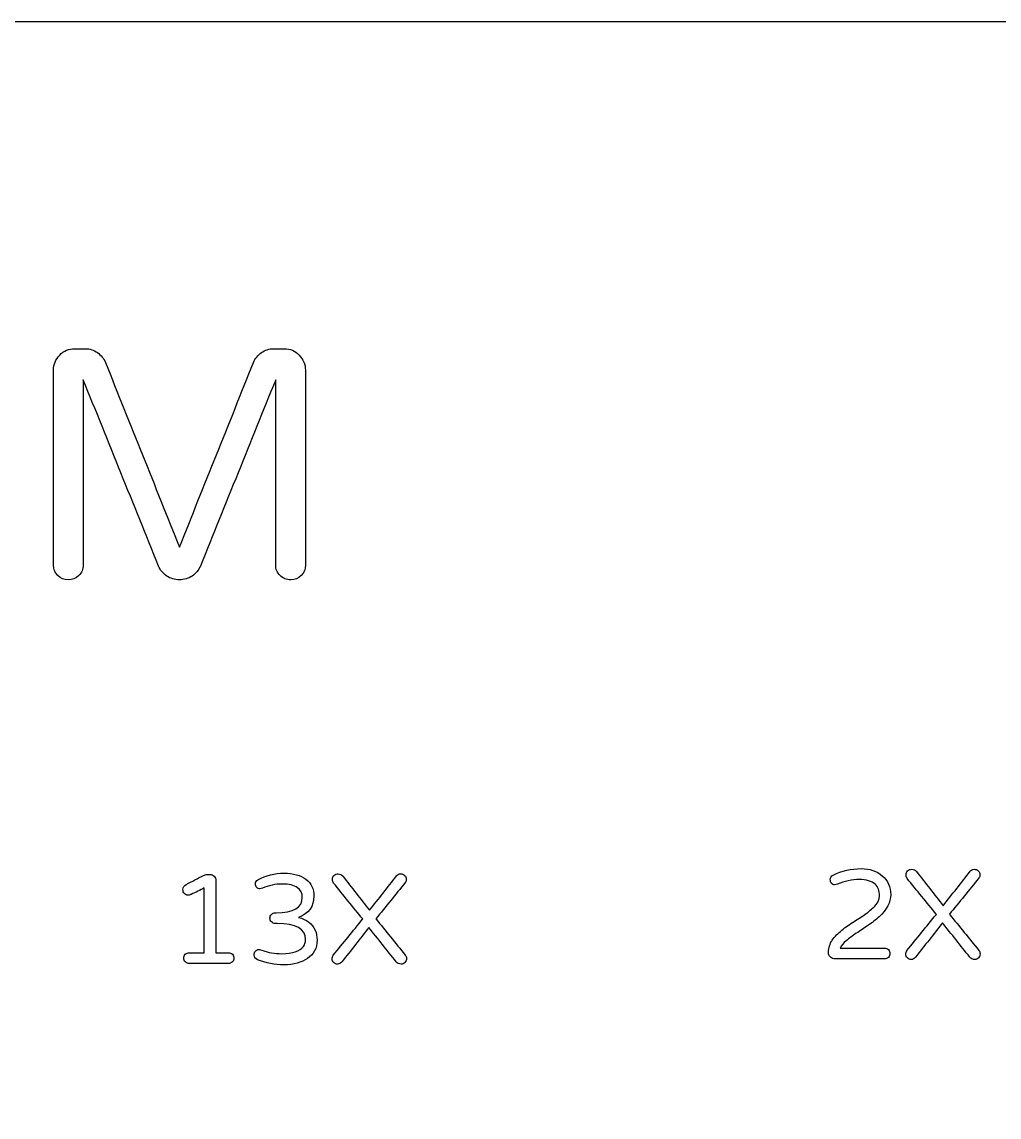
# Model space of a CAD drawing. Header units: inches. Extents: x -336 to 536, y -147 to 347.
# Drawn here: x 117.1 to 332.2, y 105.9 to 346.8 of the extents above; entities that cross this region are included whole.
import ezdxf

# ---------------------------------------------------------------- set-up
doc = ezdxf.new("R2010")
doc.units = ezdxf.units.IN
doc.header["$MEASUREMENT"] = 0
doc.layers.add('Default', color=7, linetype='Continuous')

# ---------------------------------------------------------------- blocks, each defined once
blk = doc.blocks.new('block 2')
at = {"layer": 'Default', "color": 18, "lineweight": 25, "true_color": 0x000000}
blk.add_open_spline([(178.12, 273.54), (179.03, 272.61), (179.49, 271.5), (179.49, 270.21)], degree=3, dxfattribs=at)
blk = doc.blocks.new('block 3')
at = {"layer": 'Default', "color": 18, "lineweight": 25, "true_color": 0x000000}
blk.add_open_spline([(179.49, 270.21), (179.49, 255.92), (179.49, 241.63), (179.49, 227.34)], degree=3, dxfattribs=at)
blk = doc.blocks.new('block 4')
at = {"layer": 'Default', "color": 18, "lineweight": 25, "true_color": 0x000000}
blk.add_open_spline([(179.49, 227.34), (179.49, 226.43), (179.18, 225.66), (178.55, 225.04)], degree=3, dxfattribs=at)
blk = doc.blocks.new('block 5')
at = {"layer": 'Default', "color": 18, "lineweight": 25, "true_color": 0x000000}
blk.add_open_spline([(178.55, 225.04), (177.93, 224.42), (177.17, 224.11), (176.26, 224.11)], degree=3, dxfattribs=at)
blk = doc.blocks.new('block 6')
at = {"layer": 'Default', "color": 18, "lineweight": 25, "true_color": 0x000000}
blk.add_open_spline([(176.26, 224.11), (175.35, 224.11), (174.57, 224.42), (173.92, 225.04)], degree=3, dxfattribs=at)
blk = doc.blocks.new('block 7')
at = {"layer": 'Default', "color": 18, "lineweight": 25, "true_color": 0x000000}
blk.add_open_spline([(173.92, 225.04), (173.28, 225.66), (172.95, 226.43), (172.95, 227.34)], degree=3, dxfattribs=at)
blk = doc.blocks.new('block 8')
at = {"layer": 'Default', "color": 18, "lineweight": 25, "true_color": 0x000000}
blk.add_open_spline([(172.95, 227.34), (172.95, 240.93), (172.95, 254.53), (172.95, 268.12)], degree=3, dxfattribs=at)
blk = doc.blocks.new('block 9')
at = {"layer": 'Default', "color": 18, "lineweight": 25, "true_color": 0x000000}
blk.add_open_spline([(172.95, 268.12), (167.42, 254.46), (161.9, 240.79), (156.37, 227.12)], degree=3, dxfattribs=at)
blk = doc.blocks.new('block 10')
at = {"layer": 'Default', "color": 18, "lineweight": 25, "true_color": 0x000000}
blk.add_open_spline([(156.37, 227.12), (155.98, 226.22), (155.39, 225.49), (154.57, 224.93)], degree=3, dxfattribs=at)
blk = doc.blocks.new('block 11')
at = {"layer": 'Default', "color": 18, "lineweight": 25, "true_color": 0x000000}
blk.add_open_spline([(154.57, 224.93), (153.76, 224.38), (152.83, 224.11), (151.77, 224.11)], degree=3, dxfattribs=at)
blk = doc.blocks.new('block 12')
at = {"layer": 'Default', "color": 18, "lineweight": 25, "true_color": 0x000000}
blk.add_open_spline([(151.77, 224.11), (150.72, 224.11), (149.79, 224.38), (148.97, 224.93)], degree=3, dxfattribs=at)
blk = doc.blocks.new('block 13')
at = {"layer": 'Default', "color": 18, "lineweight": 25, "true_color": 0x000000}
blk.add_open_spline([(148.97, 224.93), (148.16, 225.49), (147.56, 226.22), (147.18, 227.12)], degree=3, dxfattribs=at)
blk = doc.blocks.new('block 14')
at = {"layer": 'Default', "color": 18, "lineweight": 25, "true_color": 0x000000}
blk.add_open_spline([(147.18, 227.12), (141.65, 240.79), (136.12, 254.46), (130.59, 268.12)], degree=3, dxfattribs=at)
blk = doc.blocks.new('block 15')
at = {"layer": 'Default', "color": 18, "lineweight": 25, "true_color": 0x000000}
blk.add_open_spline([(130.59, 268.12), (130.59, 254.53), (130.59, 240.93), (130.59, 227.34)], degree=3, dxfattribs=at)
blk = doc.blocks.new('block 16')
at = {"layer": 'Default', "color": 18, "lineweight": 25, "true_color": 0x000000}
blk.add_open_spline([(130.59, 227.34), (130.59, 226.43), (130.27, 225.66), (129.62, 225.04)], degree=3, dxfattribs=at)
blk = doc.blocks.new('block 17')
at = {"layer": 'Default', "color": 18, "lineweight": 25, "true_color": 0x000000}
blk.add_open_spline([(129.62, 225.04), (128.98, 224.42), (128.2, 224.11), (127.29, 224.11)], degree=3, dxfattribs=at)
blk = doc.blocks.new('block 18')
at = {"layer": 'Default', "color": 18, "lineweight": 25, "true_color": 0x000000}
blk.add_open_spline([(127.29, 224.11), (126.38, 224.11), (125.61, 224.42), (124.99, 225.04)], degree=3, dxfattribs=at)
blk = doc.blocks.new('block 19')
at = {"layer": 'Default', "color": 18, "lineweight": 25, "true_color": 0x000000}
blk.add_open_spline([(124.99, 225.04), (124.37, 225.66), (124.06, 226.43), (124.06, 227.34)], degree=3, dxfattribs=at)
blk = doc.blocks.new('block 20')
at = {"layer": 'Default', "color": 18, "lineweight": 25, "true_color": 0x000000}
blk.add_open_spline([(124.06, 227.34), (124.06, 241.63), (124.06, 255.92), (124.06, 270.21)], degree=3, dxfattribs=at)
blk = doc.blocks.new('block 21')
at = {"layer": 'Default', "color": 18, "lineweight": 25, "true_color": 0x000000}
blk.add_open_spline([(124.06, 270.21), (124.06, 271.5), (124.51, 272.61), (125.42, 273.54)], degree=3, dxfattribs=at)
blk = doc.blocks.new('block 22')
at = {"layer": 'Default', "color": 18, "lineweight": 25, "true_color": 0x000000}
blk.add_open_spline([(125.42, 273.54), (126.33, 274.48), (127.43, 274.94), (128.72, 274.94)], degree=3, dxfattribs=at)
blk = doc.blocks.new('block 23')
at = {"layer": 'Default', "color": 18, "lineweight": 25, "true_color": 0x000000}
blk.add_open_spline([(128.72, 274.94), (129.51, 274.94), (130.3, 274.94), (131.09, 274.94)], degree=3, dxfattribs=at)
blk = doc.blocks.new('block 24')
at = {"layer": 'Default', "color": 18, "lineweight": 25, "true_color": 0x000000}
blk.add_open_spline([(131.09, 274.94), (132.05, 274.94), (132.92, 274.66), (133.71, 274.08)], degree=3, dxfattribs=at)
blk = doc.blocks.new('block 25')
at = {"layer": 'Default', "color": 18, "lineweight": 25, "true_color": 0x000000}
blk.add_open_spline([(133.71, 274.08), (134.5, 273.51), (135.09, 272.79), (135.47, 271.93)], degree=3, dxfattribs=at)
blk = doc.blocks.new('block 26')
at = {"layer": 'Default', "color": 18, "lineweight": 25, "true_color": 0x000000}
blk.add_open_spline([(135.47, 271.93), (140.91, 258.38), (146.34, 244.84), (151.77, 231.29)], degree=3, dxfattribs=at)
blk = doc.blocks.new('block 27')
at = {"layer": 'Default', "color": 18, "lineweight": 25, "true_color": 0x000000}
blk.add_open_spline([(151.77, 231.29), (157.2, 244.84), (162.64, 258.38), (168.07, 271.93)], degree=3, dxfattribs=at)
blk = doc.blocks.new('block 28')
at = {"layer": 'Default', "color": 18, "lineweight": 25, "true_color": 0x000000}
blk.add_open_spline([(168.07, 271.93), (168.45, 272.79), (169.04, 273.51), (169.83, 274.08)], degree=3, dxfattribs=at)
blk = doc.blocks.new('block 29')
at = {"layer": 'Default', "color": 18, "lineweight": 25, "true_color": 0x000000}
blk.add_open_spline([(169.83, 274.08), (170.62, 274.66), (171.49, 274.94), (172.45, 274.94)], degree=3, dxfattribs=at)
blk = doc.blocks.new('block 30')
at = {"layer": 'Default', "color": 18, "lineweight": 25, "true_color": 0x000000}
blk.add_open_spline([(172.45, 274.94), (173.24, 274.94), (174.03, 274.94), (174.82, 274.94)], degree=3, dxfattribs=at)
blk = doc.blocks.new('block 31')
at = {"layer": 'Default', "color": 18, "lineweight": 25, "true_color": 0x000000}
blk.add_open_spline([(174.82, 274.94), (176.11, 274.94), (177.21, 274.48), (178.12, 273.54)], degree=3, dxfattribs=at)
blk = doc.blocks.new('block 100')
at = {"layer": 'Default', "color": 18, "lineweight": 25, "true_color": 0x000000}
blk.add_open_spline([(163.42, 141.72), (163.66, 141.49), (163.77, 141.2), (163.77, 140.87)], degree=3, dxfattribs=at)
blk = doc.blocks.new('block 101')
at = {"layer": 'Default', "color": 18, "lineweight": 25, "true_color": 0x000000}
blk.add_open_spline([(163.77, 140.87), (163.77, 140.53), (163.66, 140.25), (163.42, 140.03)], degree=3, dxfattribs=at)
blk = doc.blocks.new('block 102')
at = {"layer": 'Default', "color": 18, "lineweight": 25, "true_color": 0x000000}
blk.add_open_spline([(163.42, 140.03), (163.19, 139.8), (162.9, 139.69), (162.57, 139.69)], degree=3, dxfattribs=at)
blk = doc.blocks.new('block 103')
at = {"layer": 'Default', "color": 18, "lineweight": 25, "true_color": 0x000000}
blk.add_open_spline([(162.57, 139.69), (159.68, 139.69), (156.79, 139.69), (153.9, 139.69)], degree=3, dxfattribs=at)
blk = doc.blocks.new('block 104')
at = {"layer": 'Default', "color": 18, "lineweight": 25, "true_color": 0x000000}
blk.add_open_spline([(153.9, 139.69), (153.56, 139.69), (153.28, 139.8), (153.06, 140.03)], degree=3, dxfattribs=at)
blk = doc.blocks.new('block 105')
at = {"layer": 'Default', "color": 18, "lineweight": 25, "true_color": 0x000000}
blk.add_open_spline([(153.06, 140.03), (152.83, 140.25), (152.72, 140.53), (152.72, 140.87)], degree=3, dxfattribs=at)
blk = doc.blocks.new('block 106')
at = {"layer": 'Default', "color": 18, "lineweight": 25, "true_color": 0x000000}
blk.add_open_spline([(152.72, 140.87), (152.72, 141.2), (152.83, 141.49), (153.06, 141.72)], degree=3, dxfattribs=at)
blk = doc.blocks.new('block 107')
at = {"layer": 'Default', "color": 18, "lineweight": 25, "true_color": 0x000000}
blk.add_open_spline([(153.06, 141.72), (153.28, 141.96), (153.56, 142.07), (153.9, 142.07)], degree=3, dxfattribs=at)
blk = doc.blocks.new('block 108')
at = {"layer": 'Default', "color": 18, "lineweight": 25, "true_color": 0x000000}
blk.add_open_spline([(153.9, 142.07), (155.01, 142.07), (156.13, 142.07), (157.24, 142.07)], degree=3, dxfattribs=at)
blk = doc.blocks.new('block 109')
at = {"layer": 'Default', "color": 18, "lineweight": 25, "true_color": 0x000000}
blk.add_open_spline([(157.24, 142.07), (157.24, 146.81), (157.24, 151.56), (157.24, 156.3)], degree=3, dxfattribs=at)
blk = doc.blocks.new('block 110')
at = {"layer": 'Default', "color": 18, "lineweight": 25, "true_color": 0x000000}
blk.add_open_spline([(157.24, 156.3), (156.28, 155.83), (155.33, 155.36), (154.38, 154.89)], degree=3, dxfattribs=at)
blk = doc.blocks.new('block 111')
at = {"layer": 'Default', "color": 18, "lineweight": 25, "true_color": 0x000000}
blk.add_open_spline([(154.38, 154.89), (154.28, 154.86), (154.19, 154.82), (154.1, 154.78)], degree=3, dxfattribs=at)
blk = doc.blocks.new('block 112')
at = {"layer": 'Default', "color": 18, "lineweight": 25, "true_color": 0x000000}
blk.add_open_spline([(154.1, 154.78), (154, 154.74), (153.83, 154.72), (153.58, 154.72)], degree=3, dxfattribs=at)
blk = doc.blocks.new('block 113')
at = {"layer": 'Default', "color": 18, "lineweight": 25, "true_color": 0x000000}
blk.add_open_spline([(153.58, 154.72), (153.33, 154.72), (153.09, 154.84), (152.86, 155.06)], degree=3, dxfattribs=at)
blk = doc.blocks.new('block 114')
at = {"layer": 'Default', "color": 18, "lineweight": 25, "true_color": 0x000000}
blk.add_open_spline([(152.86, 155.06), (152.64, 155.29), (152.53, 155.62), (152.53, 156.06)], degree=3, dxfattribs=at)
blk = doc.blocks.new('block 115')
at = {"layer": 'Default', "color": 18, "lineweight": 25, "true_color": 0x000000}
blk.add_open_spline([(152.53, 156.06), (152.53, 156.5), (152.77, 156.84), (153.25, 157.08)], degree=3, dxfattribs=at)
blk = doc.blocks.new('block 116')
at = {"layer": 'Default', "color": 18, "lineweight": 25, "true_color": 0x000000}
blk.add_open_spline([(153.25, 157.08), (154.53, 157.75), (155.8, 158.41), (157.07, 159.07)], degree=3, dxfattribs=at)
blk = doc.blocks.new('block 117')
at = {"layer": 'Default', "color": 18, "lineweight": 25, "true_color": 0x000000}
blk.add_open_spline([(157.07, 159.07), (157.33, 159.2), (157.59, 159.27), (157.86, 159.27)], degree=3, dxfattribs=at)
blk = doc.blocks.new('block 118')
at = {"layer": 'Default', "color": 18, "lineweight": 25, "true_color": 0x000000}
blk.add_open_spline([(157.86, 159.27), (158.05, 159.27), (158.25, 159.27), (158.44, 159.27)], degree=3, dxfattribs=at)
blk = doc.blocks.new('block 119')
at = {"layer": 'Default', "color": 18, "lineweight": 25, "true_color": 0x000000}
blk.add_open_spline([(158.44, 159.27), (158.82, 159.27), (159.14, 159.14), (159.4, 158.88)], degree=3, dxfattribs=at)
blk = doc.blocks.new('block 120')
at = {"layer": 'Default', "color": 18, "lineweight": 25, "true_color": 0x000000}
blk.add_open_spline([(159.4, 158.88), (159.66, 158.61), (159.79, 158.3), (159.79, 157.92)], degree=3, dxfattribs=at)
blk = doc.blocks.new('block 121')
at = {"layer": 'Default', "color": 18, "lineweight": 25, "true_color": 0x000000}
blk.add_open_spline([(159.79, 157.92), (159.79, 152.64), (159.79, 147.36), (159.79, 142.07)], degree=3, dxfattribs=at)
blk = doc.blocks.new('block 122')
at = {"layer": 'Default', "color": 18, "lineweight": 25, "true_color": 0x000000}
blk.add_open_spline([(159.79, 142.07), (160.72, 142.07), (161.64, 142.07), (162.57, 142.07)], degree=3, dxfattribs=at)
blk = doc.blocks.new('block 123')
at = {"layer": 'Default', "color": 18, "lineweight": 25, "true_color": 0x000000}
blk.add_open_spline([(162.57, 142.07), (162.9, 142.07), (163.19, 141.96), (163.42, 141.72)], degree=3, dxfattribs=at)
blk = doc.blocks.new('block 124')
at = {"layer": 'Default', "color": 18, "lineweight": 25, "true_color": 0x000000}
blk.add_open_spline([(181.36, 154.5), (181.36, 152.24), (180.23, 150.68), (177.97, 149.82)], degree=3, dxfattribs=at)
blk = doc.blocks.new('block 125')
at = {"layer": 'Default', "color": 18, "lineweight": 25, "true_color": 0x000000}
blk.add_open_spline([(177.97, 149.82), (179.74, 149.39), (180.97, 148.45), (181.64, 147.01)], degree=3, dxfattribs=at)
blk = doc.blocks.new('block 126')
at = {"layer": 'Default', "color": 18, "lineweight": 25, "true_color": 0x000000}
blk.add_open_spline([(181.64, 147.01), (181.92, 146.41), (182.06, 145.67), (182.06, 144.8)], degree=3, dxfattribs=at)
blk = doc.blocks.new('block 127')
at = {"layer": 'Default', "color": 18, "lineweight": 25, "true_color": 0x000000}
blk.add_open_spline([(182.06, 144.8), (182.06, 143.92), (181.88, 143.14), (181.5, 142.47)], degree=3, dxfattribs=at)
blk = doc.blocks.new('block 128')
at = {"layer": 'Default', "color": 18, "lineweight": 25, "true_color": 0x000000}
blk.add_open_spline([(181.5, 142.47), (181.13, 141.79), (180.61, 141.23), (179.96, 140.78)], degree=3, dxfattribs=at)
blk = doc.blocks.new('block 129')
at = {"layer": 'Default', "color": 18, "lineweight": 25, "true_color": 0x000000}
blk.add_open_spline([(179.96, 140.78), (178.63, 139.87), (176.91, 139.41), (174.8, 139.41)], degree=3, dxfattribs=at)
blk = doc.blocks.new('block 130')
at = {"layer": 'Default', "color": 18, "lineweight": 25, "true_color": 0x000000}
blk.add_open_spline([(174.8, 139.41), (172.74, 139.41), (170.79, 139.78), (168.94, 140.53)], degree=3, dxfattribs=at)
blk = doc.blocks.new('block 131')
at = {"layer": 'Default', "color": 18, "lineweight": 25, "true_color": 0x000000}
blk.add_open_spline([(168.94, 140.53), (168.45, 140.76), (168.21, 141.11), (168.21, 141.6)], degree=3, dxfattribs=at)
blk = doc.blocks.new('block 132')
at = {"layer": 'Default', "color": 18, "lineweight": 25, "true_color": 0x000000}
blk.add_open_spline([(168.21, 141.6), (168.21, 141.9), (168.31, 142.17), (168.51, 142.41)], degree=3, dxfattribs=at)
blk = doc.blocks.new('block 133')
at = {"layer": 'Default', "color": 18, "lineweight": 25, "true_color": 0x000000}
blk.add_open_spline([(168.51, 142.41), (168.72, 142.65), (168.95, 142.78), (169.2, 142.78)], degree=3, dxfattribs=at)
blk = doc.blocks.new('block 134')
at = {"layer": 'Default', "color": 18, "lineweight": 25, "true_color": 0x000000}
blk.add_open_spline([(169.2, 142.78), (169.45, 142.78), (169.77, 142.7), (170.14, 142.55)], degree=3, dxfattribs=at)
blk = doc.blocks.new('block 135')
at = {"layer": 'Default', "color": 18, "lineweight": 25, "true_color": 0x000000}
blk.add_open_spline([(170.14, 142.55), (171.3, 142.08), (172.69, 141.85), (174.32, 141.85)], degree=3, dxfattribs=at)
blk = doc.blocks.new('block 136')
at = {"layer": 'Default', "color": 18, "lineweight": 25, "true_color": 0x000000}
blk.add_open_spline([(174.32, 141.85), (176.66, 141.85), (178.24, 142.38), (179.06, 143.45)], degree=3, dxfattribs=at)
blk = doc.blocks.new('block 137')
at = {"layer": 'Default', "color": 18, "lineweight": 25, "true_color": 0x000000}
blk.add_open_spline([(179.06, 143.45), (179.36, 143.84), (179.51, 144.35), (179.51, 144.96)], degree=3, dxfattribs=at)
blk = doc.blocks.new('block 138')
at = {"layer": 'Default', "color": 18, "lineweight": 25, "true_color": 0x000000}
blk.add_open_spline([(179.51, 144.96), (179.51, 147.32), (177.44, 148.5), (173.31, 148.5)], degree=3, dxfattribs=at)
blk = doc.blocks.new('block 139')
at = {"layer": 'Default', "color": 18, "lineweight": 25, "true_color": 0x000000}
blk.add_open_spline([(173.31, 148.5), (173.16, 148.5), (173.01, 148.5), (172.86, 148.5)], degree=3, dxfattribs=at)
blk = doc.blocks.new('block 140')
at = {"layer": 'Default', "color": 18, "lineweight": 25, "true_color": 0x000000}
blk.add_open_spline([(172.86, 148.5), (172.54, 148.5), (172.27, 148.61), (172.03, 148.85)], degree=3, dxfattribs=at)
blk = doc.blocks.new('block 141')
at = {"layer": 'Default', "color": 18, "lineweight": 25, "true_color": 0x000000}
blk.add_open_spline([(172.03, 148.85), (171.8, 149.08), (171.68, 149.36), (171.68, 149.68)], degree=3, dxfattribs=at)
blk = doc.blocks.new('block 142')
at = {"layer": 'Default', "color": 18, "lineweight": 25, "true_color": 0x000000}
blk.add_open_spline([(171.68, 149.68), (171.68, 149.99), (171.8, 150.27), (172.03, 150.5)], degree=3, dxfattribs=at)
blk = doc.blocks.new('block 143')
at = {"layer": 'Default', "color": 18, "lineweight": 25, "true_color": 0x000000}
blk.add_open_spline([(172.03, 150.5), (172.27, 150.74), (172.54, 150.85), (172.86, 150.85)], degree=3, dxfattribs=at)
blk = doc.blocks.new('block 144')
at = {"layer": 'Default', "color": 18, "lineweight": 25, "true_color": 0x000000}
blk.add_open_spline([(172.86, 150.85), (172.92, 150.85), (172.97, 150.85), (173.03, 150.85)], degree=3, dxfattribs=at)
blk = doc.blocks.new('block 145')
at = {"layer": 'Default', "color": 18, "lineweight": 25, "true_color": 0x000000}
blk.add_open_spline([(173.03, 150.85), (176.88, 150.85), (178.81, 151.99), (178.81, 154.25)], degree=3, dxfattribs=at)
blk = doc.blocks.new('block 146')
at = {"layer": 'Default', "color": 18, "lineweight": 25, "true_color": 0x000000}
blk.add_open_spline([(178.81, 154.25), (178.81, 155.13), (178.45, 155.83), (177.73, 156.37)], degree=3, dxfattribs=at)
blk = doc.blocks.new('block 147')
at = {"layer": 'Default', "color": 18, "lineweight": 25, "true_color": 0x000000}
blk.add_open_spline([(177.73, 156.37), (177.01, 156.9), (175.89, 157.17), (174.38, 157.17)], degree=3, dxfattribs=at)
blk = doc.blocks.new('block 148')
at = {"layer": 'Default', "color": 18, "lineweight": 25, "true_color": 0x000000}
blk.add_open_spline([(174.38, 157.17), (172.84, 157.17), (171.39, 156.86), (170.03, 156.24)], degree=3, dxfattribs=at)
blk = doc.blocks.new('block 149')
at = {"layer": 'Default', "color": 18, "lineweight": 25, "true_color": 0x000000}
blk.add_open_spline([(170.03, 156.24), (169.88, 156.16), (169.69, 156.13), (169.45, 156.13)], degree=3, dxfattribs=at)
blk = doc.blocks.new('block 150')
at = {"layer": 'Default', "color": 18, "lineweight": 25, "true_color": 0x000000}
blk.add_open_spline([(169.45, 156.13), (169.22, 156.13), (169, 156.22), (168.79, 156.41)], degree=3, dxfattribs=at)
blk = doc.blocks.new('block 151')
at = {"layer": 'Default', "color": 18, "lineweight": 25, "true_color": 0x000000}
blk.add_open_spline([(168.79, 156.41), (168.59, 156.59), (168.49, 156.88), (168.49, 157.25)], degree=3, dxfattribs=at)
blk = doc.blocks.new('block 152')
at = {"layer": 'Default', "color": 18, "lineweight": 25, "true_color": 0x000000}
blk.add_open_spline([(168.49, 157.25), (168.49, 157.62), (168.67, 157.91), (169.05, 158.12)], degree=3, dxfattribs=at)
blk = doc.blocks.new('block 153')
at = {"layer": 'Default', "color": 18, "lineweight": 25, "true_color": 0x000000}
blk.add_open_spline([(169.05, 158.12), (170.81, 159.07), (172.71, 159.55), (174.77, 159.55)], degree=3, dxfattribs=at)
blk = doc.blocks.new('block 154')
at = {"layer": 'Default', "color": 18, "lineweight": 25, "true_color": 0x000000}
blk.add_open_spline([(174.77, 159.55), (176.83, 159.55), (178.44, 159.11), (179.61, 158.23)], degree=3, dxfattribs=at)
blk = doc.blocks.new('block 155')
at = {"layer": 'Default', "color": 18, "lineweight": 25, "true_color": 0x000000}
blk.add_open_spline([(179.61, 158.23), (180.78, 157.35), (181.36, 156.11), (181.36, 154.5)], degree=3, dxfattribs=at)
blk = doc.blocks.new('block 156')
at = {"layer": 'Default', "color": 18, "lineweight": 25, "true_color": 0x000000}
blk.add_open_spline([(201.47, 141.54), (201.64, 141.34), (201.73, 141.08), (201.73, 140.77)], degree=3, dxfattribs=at)
blk = doc.blocks.new('block 157')
at = {"layer": 'Default', "color": 18, "lineweight": 25, "true_color": 0x000000}
blk.add_open_spline([(201.73, 140.77), (201.73, 140.46), (201.61, 140.18), (201.39, 139.93)], degree=3, dxfattribs=at)
blk = doc.blocks.new('block 158')
at = {"layer": 'Default', "color": 18, "lineweight": 25, "true_color": 0x000000}
blk.add_open_spline([(201.39, 139.93), (201.17, 139.68), (200.9, 139.55), (200.6, 139.55)], degree=3, dxfattribs=at)
blk = doc.blocks.new('block 159')
at = {"layer": 'Default', "color": 18, "lineweight": 25, "true_color": 0x000000}
blk.add_open_spline([(200.6, 139.55), (200.1, 139.55), (199.72, 139.73), (199.45, 140.08)], degree=3, dxfattribs=at)
blk = doc.blocks.new('block 160')
at = {"layer": 'Default', "color": 18, "lineweight": 25, "true_color": 0x000000}
blk.add_open_spline([(199.45, 140.08), (197.45, 142.6), (195.45, 145.11), (193.45, 147.63)], degree=3, dxfattribs=at)
blk = doc.blocks.new('block 161')
at = {"layer": 'Default', "color": 18, "lineweight": 25, "true_color": 0x000000}
blk.add_open_spline([(193.45, 147.63), (191.48, 145.1), (189.51, 142.58), (187.53, 140.05)], degree=3, dxfattribs=at)
blk = doc.blocks.new('block 162')
at = {"layer": 'Default', "color": 18, "lineweight": 25, "true_color": 0x000000}
blk.add_open_spline([(187.53, 140.05), (187.25, 139.72), (186.94, 139.55), (186.59, 139.55)], degree=3, dxfattribs=at)
blk = doc.blocks.new('block 163')
at = {"layer": 'Default', "color": 18, "lineweight": 25, "true_color": 0x000000}
blk.add_open_spline([(186.59, 139.55), (186.25, 139.55), (185.96, 139.67), (185.72, 139.9)], degree=3, dxfattribs=at)
blk = doc.blocks.new('block 164')
at = {"layer": 'Default', "color": 18, "lineweight": 25, "true_color": 0x000000}
blk.add_open_spline([(185.72, 139.9), (185.49, 140.13), (185.37, 140.41), (185.37, 140.71)], degree=3, dxfattribs=at)
blk = doc.blocks.new('block 165')
at = {"layer": 'Default', "color": 18, "lineweight": 25, "true_color": 0x000000}
blk.add_open_spline([(185.37, 140.71), (185.37, 141.02), (185.46, 141.29), (185.63, 141.51)], degree=3, dxfattribs=at)
blk = doc.blocks.new('block 166')
at = {"layer": 'Default', "color": 18, "lineweight": 25, "true_color": 0x000000}
blk.add_open_spline([(185.63, 141.51), (187.79, 144.17), (189.94, 146.82), (192.1, 149.48)], degree=3, dxfattribs=at)
blk = doc.blocks.new('block 167')
at = {"layer": 'Default', "color": 18, "lineweight": 25, "true_color": 0x000000}
blk.add_open_spline([(192.1, 149.48), (189.96, 152.12), (187.82, 154.75), (185.68, 157.39)], degree=3, dxfattribs=at)
blk = doc.blocks.new('block 168')
at = {"layer": 'Default', "color": 18, "lineweight": 25, "true_color": 0x000000}
blk.add_open_spline([(185.68, 157.39), (185.51, 157.61), (185.43, 157.89), (185.43, 158.22)], degree=3, dxfattribs=at)
blk = doc.blocks.new('block 169')
at = {"layer": 'Default', "color": 18, "lineweight": 25, "true_color": 0x000000}
blk.add_open_spline([(185.43, 158.22), (185.43, 158.54), (185.55, 158.83), (185.78, 159.06)], degree=3, dxfattribs=at)
blk = doc.blocks.new('block 170')
at = {"layer": 'Default', "color": 18, "lineweight": 25, "true_color": 0x000000}
blk.add_open_spline([(185.78, 159.06), (186.01, 159.29), (186.33, 159.41), (186.73, 159.41)], degree=3, dxfattribs=at)
blk = doc.blocks.new('block 171')
at = {"layer": 'Default', "color": 18, "lineweight": 25, "true_color": 0x000000}
blk.add_open_spline([(186.73, 159.41), (187.14, 159.41), (187.46, 159.24), (187.7, 158.9)], degree=3, dxfattribs=at)
blk = doc.blocks.new('block 172')
at = {"layer": 'Default', "color": 18, "lineweight": 25, "true_color": 0x000000}
blk.add_open_spline([(187.7, 158.9), (189.67, 156.4), (191.65, 153.89), (193.62, 151.39)], degree=3, dxfattribs=at)
blk = doc.blocks.new('block 173')
at = {"layer": 'Default', "color": 18, "lineweight": 25, "true_color": 0x000000}
blk.add_open_spline([(193.62, 151.39), (195.59, 153.91), (197.57, 156.44), (199.54, 158.96)], degree=3, dxfattribs=at)
blk = doc.blocks.new('block 174')
at = {"layer": 'Default', "color": 18, "lineweight": 25, "true_color": 0x000000}
blk.add_open_spline([(199.54, 158.96), (199.74, 159.26), (200.03, 159.41), (200.41, 159.41)], degree=3, dxfattribs=at)
blk = doc.blocks.new('block 175')
at = {"layer": 'Default', "color": 18, "lineweight": 25, "true_color": 0x000000}
blk.add_open_spline([(200.41, 159.41), (200.78, 159.41), (201.09, 159.29), (201.33, 159.06)], degree=3, dxfattribs=at)
blk = doc.blocks.new('block 176')
at = {"layer": 'Default', "color": 18, "lineweight": 25, "true_color": 0x000000}
blk.add_open_spline([(201.33, 159.06), (201.58, 158.83), (201.7, 158.56), (201.7, 158.26)], degree=3, dxfattribs=at)
blk = doc.blocks.new('block 177')
at = {"layer": 'Default', "color": 18, "lineweight": 25, "true_color": 0x000000}
blk.add_open_spline([(201.7, 158.26), (201.7, 157.96), (201.62, 157.71), (201.47, 157.5)], degree=3, dxfattribs=at)
blk = doc.blocks.new('block 178')
at = {"layer": 'Default', "color": 18, "lineweight": 25, "true_color": 0x000000}
blk.add_open_spline([(201.47, 157.5), (199.31, 154.84), (197.15, 152.17), (194.99, 149.51)], degree=3, dxfattribs=at)
blk = doc.blocks.new('block 179')
at = {"layer": 'Default', "color": 18, "lineweight": 25, "true_color": 0x000000}
blk.add_open_spline([(194.99, 149.51), (197.15, 146.85), (199.31, 144.2), (201.47, 141.54)], degree=3, dxfattribs=at)
blk = doc.blocks.new('block 374')
at = {"layer": 'Default', "color": 18, "lineweight": 25, "true_color": 0x000000}
blk.add_lwpolyline([(-335.98, -147.17), (536.01, -147.17), (536.01, 346.84), (-335.98, 346.84), (-335.98, -147.17)], dxfattribs=at)
blk = doc.blocks.new('block 454')
at = {"layer": 'Default', "color": 18, "lineweight": 25, "true_color": 0x000000}
blk.add_open_spline([(307.79, 142.74), (308.03, 142.5), (308.14, 142.22), (308.14, 141.88)], degree=3, dxfattribs=at)
blk = doc.blocks.new('block 455')
at = {"layer": 'Default', "color": 18, "lineweight": 25, "true_color": 0x000000}
blk.add_open_spline([(308.14, 141.88), (308.14, 141.54), (308.03, 141.26), (307.79, 141.04)], degree=3, dxfattribs=at)
blk = doc.blocks.new('block 456')
at = {"layer": 'Default', "color": 18, "lineweight": 25, "true_color": 0x000000}
blk.add_open_spline([(307.79, 141.04), (307.56, 140.82), (307.27, 140.7), (306.94, 140.7)], degree=3, dxfattribs=at)
blk = doc.blocks.new('block 457')
at = {"layer": 'Default', "color": 18, "lineweight": 25, "true_color": 0x000000}
blk.add_open_spline([(306.94, 140.7), (303.33, 140.7), (299.72, 140.7), (296.11, 140.7)], degree=3, dxfattribs=at)
blk = doc.blocks.new('block 458')
at = {"layer": 'Default', "color": 18, "lineweight": 25, "true_color": 0x000000}
blk.add_open_spline([(296.11, 140.7), (295.68, 140.7), (295.32, 140.84), (295.04, 141.11)], degree=3, dxfattribs=at)
blk = doc.blocks.new('block 459')
at = {"layer": 'Default', "color": 18, "lineweight": 25, "true_color": 0x000000}
blk.add_open_spline([(295.04, 141.11), (294.76, 141.38), (294.62, 141.73), (294.62, 142.16)], degree=3, dxfattribs=at)
blk = doc.blocks.new('block 460')
at = {"layer": 'Default', "color": 18, "lineweight": 25, "true_color": 0x000000}
blk.add_open_spline([(294.62, 142.16), (294.62, 143.15), (294.9, 144.04), (295.45, 144.83)], degree=3, dxfattribs=at)
blk = doc.blocks.new('block 461')
at = {"layer": 'Default', "color": 18, "lineweight": 25, "true_color": 0x000000}
blk.add_open_spline([(295.45, 144.83), (296, 145.61), (296.69, 146.34), (297.53, 147.01)], degree=3, dxfattribs=at)
blk = doc.blocks.new('block 462')
at = {"layer": 'Default', "color": 18, "lineweight": 25, "true_color": 0x000000}
blk.add_open_spline([(297.53, 147.01), (298.36, 147.69), (299.26, 148.32), (300.23, 148.92)], degree=3, dxfattribs=at)
blk = doc.blocks.new('block 463')
at = {"layer": 'Default', "color": 18, "lineweight": 25, "true_color": 0x000000}
blk.add_open_spline([(300.23, 148.92), (301.2, 149.52), (302.11, 150.12), (302.94, 150.72)], degree=3, dxfattribs=at)
blk = doc.blocks.new('block 464')
at = {"layer": 'Default', "color": 18, "lineweight": 25, "true_color": 0x000000}
blk.add_open_spline([(302.94, 150.72), (303.77, 151.32), (304.46, 151.93), (305.01, 152.57)], degree=3, dxfattribs=at)
blk = doc.blocks.new('block 465')
at = {"layer": 'Default', "color": 18, "lineweight": 25, "true_color": 0x000000}
blk.add_open_spline([(305.01, 152.57), (305.57, 153.2), (305.84, 153.84), (305.84, 154.48)], degree=3, dxfattribs=at)
blk = doc.blocks.new('block 466')
at = {"layer": 'Default', "color": 18, "lineweight": 25, "true_color": 0x000000}
blk.add_open_spline([(305.84, 154.48), (305.84, 155.11), (305.76, 155.64), (305.6, 156.06)], degree=3, dxfattribs=at)
blk = doc.blocks.new('block 467')
at = {"layer": 'Default', "color": 18, "lineweight": 25, "true_color": 0x000000}
blk.add_open_spline([(305.6, 156.06), (305.44, 156.48), (305.2, 156.84), (304.86, 157.14)], degree=3, dxfattribs=at)
blk = doc.blocks.new('block 468')
at = {"layer": 'Default', "color": 18, "lineweight": 25, "true_color": 0x000000}
blk.add_open_spline([(304.86, 157.14), (304.11, 157.81), (302.96, 158.15), (301.41, 158.15)], degree=3, dxfattribs=at)
blk = doc.blocks.new('block 469')
at = {"layer": 'Default', "color": 18, "lineweight": 25, "true_color": 0x000000}
blk.add_open_spline([(301.41, 158.15), (299.75, 158.15), (298.15, 157.81), (296.61, 157.14)], degree=3, dxfattribs=at)
blk = doc.blocks.new('block 470')
at = {"layer": 'Default', "color": 18, "lineweight": 25, "true_color": 0x000000}
blk.add_open_spline([(296.61, 157.14), (296.43, 157.05), (296.21, 157), (295.97, 157)], degree=3, dxfattribs=at)
blk = doc.blocks.new('block 471')
at = {"layer": 'Default', "color": 18, "lineweight": 25, "true_color": 0x000000}
blk.add_open_spline([(295.97, 157), (295.73, 157), (295.51, 157.1), (295.31, 157.31)], degree=3, dxfattribs=at)
blk = doc.blocks.new('block 472')
at = {"layer": 'Default', "color": 18, "lineweight": 25, "true_color": 0x000000}
blk.add_open_spline([(295.31, 157.31), (295.11, 157.51), (295.01, 157.81), (295.01, 158.21)], degree=3, dxfattribs=at)
blk = doc.blocks.new('block 473')
at = {"layer": 'Default', "color": 18, "lineweight": 25, "true_color": 0x000000}
blk.add_open_spline([(295.01, 158.21), (295.01, 158.6), (295.22, 158.91), (295.63, 159.13)], degree=3, dxfattribs=at)
blk = doc.blocks.new('block 474')
at = {"layer": 'Default', "color": 18, "lineweight": 25, "true_color": 0x000000}
blk.add_open_spline([(295.63, 159.13), (297.54, 160.09), (299.62, 160.56), (301.86, 160.56)], degree=3, dxfattribs=at)
blk = doc.blocks.new('block 475')
at = {"layer": 'Default', "color": 18, "lineweight": 25, "true_color": 0x000000}
blk.add_open_spline([(301.86, 160.56), (303.69, 160.56), (305.22, 160.04), (306.43, 158.99)], degree=3, dxfattribs=at)
blk = doc.blocks.new('block 476')
at = {"layer": 'Default', "color": 18, "lineweight": 25, "true_color": 0x000000}
blk.add_open_spline([(306.43, 158.99), (307.68, 157.93), (308.31, 156.55), (308.31, 154.87)], degree=3, dxfattribs=at)
blk = doc.blocks.new('block 477')
at = {"layer": 'Default', "color": 18, "lineweight": 25, "true_color": 0x000000}
blk.add_open_spline([(308.31, 154.87), (308.31, 153.17), (307.46, 151.53), (305.76, 149.96)], degree=3, dxfattribs=at)
blk = doc.blocks.new('block 478')
at = {"layer": 'Default', "color": 18, "lineweight": 25, "true_color": 0x000000}
blk.add_open_spline([(305.76, 149.96), (305.01, 149.29), (304.19, 148.65), (303.3, 148.05)], degree=3, dxfattribs=at)
blk = doc.blocks.new('block 479')
at = {"layer": 'Default', "color": 18, "lineweight": 25, "true_color": 0x000000}
blk.add_open_spline([(303.3, 148.05), (302.42, 147.45), (301.56, 146.88), (300.74, 146.33)], degree=3, dxfattribs=at)
blk = doc.blocks.new('block 480')
at = {"layer": 'Default', "color": 18, "lineweight": 25, "true_color": 0x000000}
blk.add_open_spline([(300.74, 146.33), (299.91, 145.78), (299.18, 145.23), (298.52, 144.7)], degree=3, dxfattribs=at)
blk = doc.blocks.new('block 481')
at = {"layer": 'Default', "color": 18, "lineweight": 25, "true_color": 0x000000}
blk.add_open_spline([(298.52, 144.7), (297.87, 144.17), (297.42, 143.63), (297.17, 143.09)], degree=3, dxfattribs=at)
blk = doc.blocks.new('block 482')
at = {"layer": 'Default', "color": 18, "lineweight": 25, "true_color": 0x000000}
blk.add_open_spline([(297.17, 143.09), (300.43, 143.09), (303.68, 143.09), (306.94, 143.09)], degree=3, dxfattribs=at)
blk = doc.blocks.new('block 483')
at = {"layer": 'Default', "color": 18, "lineweight": 25, "true_color": 0x000000}
blk.add_open_spline([(306.94, 143.09), (307.27, 143.09), (307.56, 142.97), (307.79, 142.74)], degree=3, dxfattribs=at)
blk = doc.blocks.new('block 484')
at = {"layer": 'Default', "color": 18, "lineweight": 25, "true_color": 0x000000}
blk.add_open_spline([(327.72, 142.55), (327.89, 142.35), (327.97, 142.09), (327.97, 141.78)], degree=3, dxfattribs=at)
blk = doc.blocks.new('block 485')
at = {"layer": 'Default', "color": 18, "lineweight": 25, "true_color": 0x000000}
blk.add_open_spline([(327.97, 141.78), (327.97, 141.47), (327.86, 141.19), (327.64, 140.94)], degree=3, dxfattribs=at)
blk = doc.blocks.new('block 486')
at = {"layer": 'Default', "color": 18, "lineweight": 25, "true_color": 0x000000}
blk.add_open_spline([(327.64, 140.94), (327.41, 140.69), (327.15, 140.56), (326.85, 140.56)], degree=3, dxfattribs=at)
blk = doc.blocks.new('block 487')
at = {"layer": 'Default', "color": 18, "lineweight": 25, "true_color": 0x000000}
blk.add_open_spline([(326.85, 140.56), (326.35, 140.56), (325.96, 140.74), (325.7, 141.1)], degree=3, dxfattribs=at)
blk = doc.blocks.new('block 488')
at = {"layer": 'Default', "color": 18, "lineweight": 25, "true_color": 0x000000}
blk.add_open_spline([(325.7, 141.1), (323.7, 143.61), (321.7, 146.13), (319.7, 148.64)], degree=3, dxfattribs=at)
blk = doc.blocks.new('block 489')
at = {"layer": 'Default', "color": 18, "lineweight": 25, "true_color": 0x000000}
blk.add_open_spline([(319.7, 148.64), (317.73, 146.12), (315.75, 143.59), (313.78, 141.07)], degree=3, dxfattribs=at)
blk = doc.blocks.new('block 490')
at = {"layer": 'Default', "color": 18, "lineweight": 25, "true_color": 0x000000}
blk.add_open_spline([(313.78, 141.07), (313.5, 140.73), (313.19, 140.56), (312.84, 140.56)], degree=3, dxfattribs=at)
blk = doc.blocks.new('block 491')
at = {"layer": 'Default', "color": 18, "lineweight": 25, "true_color": 0x000000}
blk.add_open_spline([(312.84, 140.56), (312.49, 140.56), (312.21, 140.68), (311.97, 140.91)], degree=3, dxfattribs=at)
blk = doc.blocks.new('block 492')
at = {"layer": 'Default', "color": 18, "lineweight": 25, "true_color": 0x000000}
blk.add_open_spline([(311.97, 140.91), (311.74, 141.15), (311.62, 141.42), (311.62, 141.73)], degree=3, dxfattribs=at)
blk = doc.blocks.new('block 493')
at = {"layer": 'Default', "color": 18, "lineweight": 25, "true_color": 0x000000}
blk.add_open_spline([(311.62, 141.73), (311.62, 142.04), (311.7, 142.3), (311.87, 142.53)], degree=3, dxfattribs=at)
blk = doc.blocks.new('block 494')
at = {"layer": 'Default', "color": 18, "lineweight": 25, "true_color": 0x000000}
blk.add_open_spline([(311.87, 142.53), (314.03, 145.18), (316.19, 147.84), (318.35, 150.49)], degree=3, dxfattribs=at)
blk = doc.blocks.new('block 495')
at = {"layer": 'Default', "color": 18, "lineweight": 25, "true_color": 0x000000}
blk.add_open_spline([(318.35, 150.49), (316.21, 153.13), (314.07, 155.77), (311.93, 158.4)], degree=3, dxfattribs=at)
blk = doc.blocks.new('block 496')
at = {"layer": 'Default', "color": 18, "lineweight": 25, "true_color": 0x000000}
blk.add_open_spline([(311.93, 158.4), (311.76, 158.63), (311.68, 158.9), (311.68, 159.23)], degree=3, dxfattribs=at)
blk = doc.blocks.new('block 497')
at = {"layer": 'Default', "color": 18, "lineweight": 25, "true_color": 0x000000}
blk.add_open_spline([(311.68, 159.23), (311.68, 159.56), (311.79, 159.84), (312.03, 160.07)], degree=3, dxfattribs=at)
blk = doc.blocks.new('block 498')
at = {"layer": 'Default', "color": 18, "lineweight": 25, "true_color": 0x000000}
blk.add_open_spline([(312.03, 160.07), (312.26, 160.31), (312.58, 160.42), (312.98, 160.42)], degree=3, dxfattribs=at)
blk = doc.blocks.new('block 499')
at = {"layer": 'Default', "color": 18, "lineweight": 25, "true_color": 0x000000}
blk.add_open_spline([(312.98, 160.42), (313.38, 160.42), (313.71, 160.25), (313.95, 159.92)], degree=3, dxfattribs=at)
blk = doc.blocks.new('block 500')
at = {"layer": 'Default', "color": 18, "lineweight": 25, "true_color": 0x000000}
blk.add_open_spline([(313.95, 159.92), (315.92, 157.41), (317.89, 154.91), (319.87, 152.4)], degree=3, dxfattribs=at)
blk = doc.blocks.new('block 501')
at = {"layer": 'Default', "color": 18, "lineweight": 25, "true_color": 0x000000}
blk.add_open_spline([(319.87, 152.4), (321.84, 154.92), (323.81, 157.45), (325.79, 159.97)], degree=3, dxfattribs=at)
blk = doc.blocks.new('block 502')
at = {"layer": 'Default', "color": 18, "lineweight": 25, "true_color": 0x000000}
blk.add_open_spline([(325.79, 159.97), (325.99, 160.27), (326.28, 160.42), (326.66, 160.42)], degree=3, dxfattribs=at)
blk = doc.blocks.new('block 503')
at = {"layer": 'Default', "color": 18, "lineweight": 25, "true_color": 0x000000}
blk.add_open_spline([(326.66, 160.42), (327.03, 160.42), (327.34, 160.31), (327.58, 160.07)], degree=3, dxfattribs=at)
blk = doc.blocks.new('block 504')
at = {"layer": 'Default', "color": 18, "lineweight": 25, "true_color": 0x000000}
blk.add_open_spline([(327.58, 160.07), (327.82, 159.84), (327.95, 159.57), (327.95, 159.27)], degree=3, dxfattribs=at)
blk = doc.blocks.new('block 505')
at = {"layer": 'Default', "color": 18, "lineweight": 25, "true_color": 0x000000}
blk.add_open_spline([(327.95, 159.27), (327.95, 158.97), (327.87, 158.72), (327.72, 158.51)], degree=3, dxfattribs=at)
blk = doc.blocks.new('block 506')
at = {"layer": 'Default', "color": 18, "lineweight": 25, "true_color": 0x000000}
blk.add_open_spline([(327.72, 158.51), (325.56, 155.85), (323.4, 153.19), (321.24, 150.52)], degree=3, dxfattribs=at)
blk = doc.blocks.new('block 507')
at = {"layer": 'Default', "color": 18, "lineweight": 25, "true_color": 0x000000}
blk.add_open_spline([(321.24, 150.52), (323.4, 147.87), (325.56, 145.21), (327.72, 142.55)], degree=3, dxfattribs=at)

msp = doc.modelspace()

# ---------------------------------------------------------------- block references
at = {"layer": 'Default'}
for name in ['block 374', 'block 22', 'block 23', 'block 24', 'block 29', 'block 30', 'block 31', 'block 21', 'block 25', 'block 28', 'block 2', 'block 20', 'block 26', 'block 27', 'block 3', 'block 14', 'block 15', 'block 9', 'block 8', 'block 19', 'block 16', 'block 13', 'block 10', 'block 7', 'block 4', 'block 18', 'block 17', 'block 12', 'block 11', 'block 6', 'block 5', 'block 116', 'block 117', 'block 118', 'block 119', 'block 153', 'block 154', 'block 169', 'block 170', 'block 171', 'block 174', 'block 175', 'block 176', 'block 473', 'block 474', 'block 475', 'block 497', 'block 496', 'block 498', 'block 499', 'block 500', 'block 501', 'block 502', 'block 503', 'block 504', 'block 505', 'block 115', 'block 120', 'block 121', 'block 152', 'block 151', 'block 148', 'block 147', 'block 155', 'block 168', 'block 167', 'block 172', 'block 173', 'block 178', 'block 177', 'block 472', 'block 471', 'block 470', 'block 469', 'block 468', 'block 467', 'block 476', 'block 495', 'block 506', 'block 114', 'block 113', 'block 112', 'block 111', 'block 110', 'block 109', 'block 150', 'block 149', 'block 145', 'block 146', 'block 124', 'block 465', 'block 466', 'block 477', 'block 464', 'block 142', 'block 141', 'block 143', 'block 144', 'block 125', 'block 166', 'block 179', 'block 463', 'block 478', 'block 494', 'block 507', 'block 140', 'block 139', 'block 138', 'block 126', 'block 161', 'block 160', 'block 461', 'block 462', 'block 479', 'block 489', 'block 488', 'block 137', 'block 127', 'block 460', 'block 481', 'block 480', 'block 132', 'block 133', 'block 134', 'block 135', 'block 136', 'block 128', 'block 459', 'block 482', 'block 483', 'block 454', 'block 493', 'block 484', 'block 106', 'block 105', 'block 107', 'block 104', 'block 108', 'block 122', 'block 123', 'block 102', 'block 100', 'block 101', 'block 131', 'block 130', 'block 129', 'block 165', 'block 164', 'block 163', 'block 162', 'block 159', 'block 158', 'block 157', 'block 156', 'block 458', 'block 457', 'block 456', 'block 455', 'block 492', 'block 491', 'block 490', 'block 487', 'block 486', 'block 485', 'block 103']:
    msp.add_blockref(name, (0, 0), dxfattribs=at)

doc.saveas('drawing.dxf')
